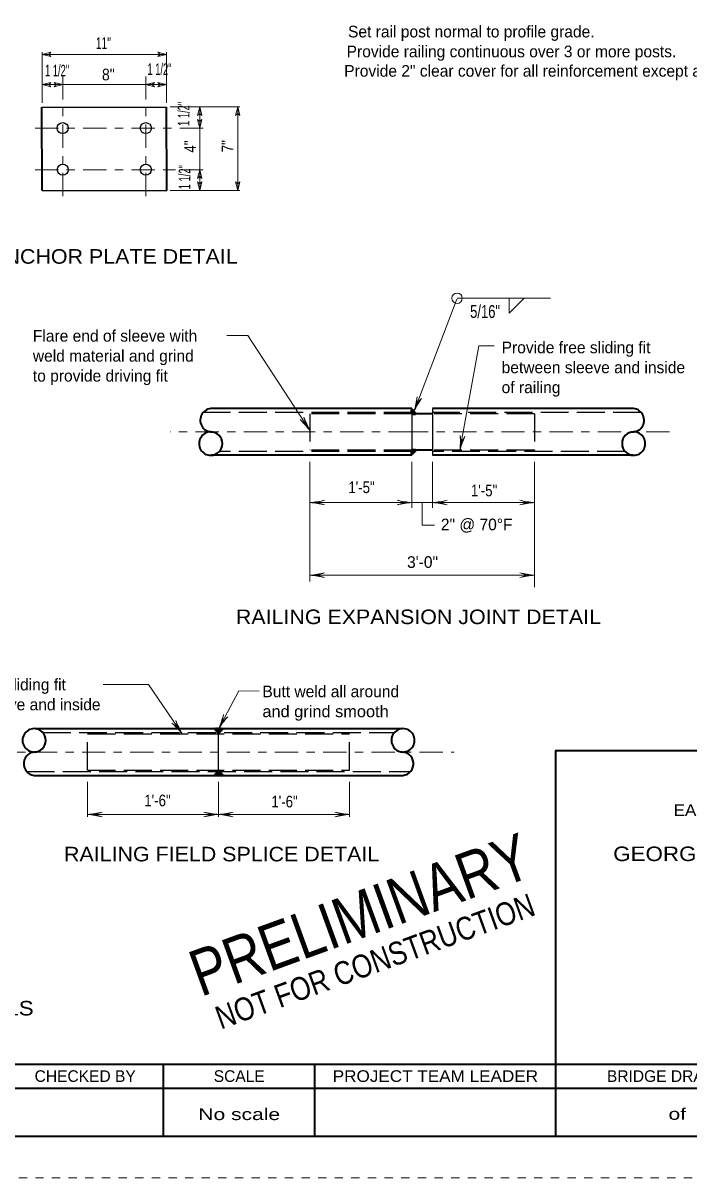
# Model space of a CAD drawing. Extents: x -657 to 937, y 422 to 1509.
# Drawn here: x -635.83 to -627.82, y 1486.58 to 1500.47 of the extents above; entities that cross this region are included whole.
import ezdxf
from ezdxf.enums import TextEntityAlignment as Align

# ---------------------------------------------------------------- set-up
doc = ezdxf.new("R2010")
doc.units = 0
doc.header["$LTSCALE"] = 0.056
for name, pattern in [('DOT_DASHED', [7.7, 5, -1.2, 0.3, -1.2]), ('DOTTED', [1.5, 0.3, -1.2]), ('LONG_DASHED', [7.5, 6, -1.5])]:
    doc.linetypes.add(name, pattern=pattern)
for name, color, linetype, lineweight in [('1', 7, 'Continuous', 35), ('2', 7, 'Continuous', 13), ('3', 7, 'Continuous', 13), ('8', 7, 'Continuous', 35)]:
    doc.layers.add(name, color=color, linetype=linetype, lineweight=lineweight)
doc.layers.add('62', color=7, linetype='Continuous')

msp = doc.modelspace()

# ---------------------------------------------------------------- linework, layer by layer
at = {"layer": '1', "lineweight": 25}
for p, q in [((-635.5988, 1499.45828), (-634.09901, 1499.45828)), ((-635.59755, 1498.45818), (-634.09776, 1498.45818)), ((-631.15068, 1495.83635), (-631.15068, 1495.27385)), ((-630.90062, 1495.83635), (-630.90062, 1495.27385)), ((-633.47427, 1491.42438), (-633.47427, 1491.94))]:
    msp.add_line(p, q, dxfattribs=at)
at = {"layer": '1'}
for p, q in [((-635.59755, 1498.45818), (-635.5988, 1499.45828)), ((-634.09776, 1498.45818), (-634.09901, 1499.45828)), ((-631.15068, 1495.83635), (-633.56786, 1495.83635)), ((-630.90062, 1495.77385), (-631.15068, 1495.77385)), ((-628.48333, 1495.83635), (-630.90062, 1495.83635)), ((-630.90062, 1495.33635), (-631.15068, 1495.33635)), ((-631.15068, 1495.27385), (-633.55943, 1495.27385)), ((-628.49177, 1495.27385), (-630.90062, 1495.27385)), ((-635.68411, 1491.98688), (-631.26432, 1491.98688)), ((-635.69219, 1491.42438), (-631.25625, 1491.42438))]:
    msp.add_line(p, q, dxfattribs=at)
at = {"layer": '1', "linetype": 'LONG_DASHED', "lineweight": 25}
for p, q in [((-631.15068, 1495.78948), (-633.65917, 1495.78948)), ((-628.39208, 1495.78948), (-630.90062, 1495.78948)), ((-629.67547, 1495.77385), (-630.90062, 1495.77385)), ((-629.67547, 1495.77385), (-629.67547, 1495.33635)), ((-631.15068, 1495.32073), (-633.46458, 1495.32073)), ((-631.15068, 1495.33635), (-632.375, 1495.33635)), ((-629.67547, 1495.33635), (-630.90062, 1495.33635)), ((-628.58667, 1495.32073), (-630.90062, 1495.32073)), ((-635.58818, 1491.94), (-631.36026, 1491.94)), ((-635.04927, 1491.48688), (-635.04927, 1491.92438)), ((-635.04927, 1491.92438), (-631.89927, 1491.92438)), ((-631.89927, 1491.48688), (-631.89927, 1491.92438)), ((-635.78276, 1491.47125), (-631.16568, 1491.47125)), ((-635.04927, 1491.48688), (-631.89927, 1491.48688))]:
    msp.add_line(p, q, dxfattribs=at)
at = {"layer": '1', "lineweight": 53}
for p, q in [((-631.15068, 1495.82042), (-631.15068, 1495.77385)), ((-631.15068, 1495.82042), (-631.10411, 1495.77385)), ((-631.15068, 1495.81359), (-631.14385, 1495.81359)), ((-631.15068, 1495.80505), (-631.13531, 1495.80505)), ((-631.15068, 1495.79734), (-631.1276, 1495.79734)), ((-631.15068, 1495.78943), (-631.11969, 1495.78943)), ((-631.15068, 1495.78141), (-631.11167, 1495.78141)), ((-631.15068, 1495.77385), (-631.10411, 1495.77385)), ((-631.14328, 1495.81307), (-631.14328, 1495.77385)), ((-631.1351, 1495.80484), (-631.1351, 1495.77385)), ((-631.12703, 1495.79682), (-631.12703, 1495.77385)), ((-631.11948, 1495.78922), (-631.11948, 1495.77385)), ((-631.11188, 1495.78161), (-631.11188, 1495.77385)), ((-631.15068, 1495.33635), (-631.10411, 1495.33635)), ((-631.15068, 1495.28979), (-631.15068, 1495.33635)), ((-631.15068, 1495.28979), (-631.10411, 1495.33635)), ((-631.15068, 1495.3288), (-631.11167, 1495.3288)), ((-631.15068, 1495.32078), (-631.11969, 1495.32078)), ((-631.15068, 1495.31286), (-631.1276, 1495.31286)), ((-631.14328, 1495.29714), (-631.14328, 1495.33635)), ((-631.1351, 1495.30536), (-631.1351, 1495.33635)), ((-631.12703, 1495.31339), (-631.12703, 1495.33635)), ((-631.11948, 1495.32099), (-631.11948, 1495.33635)), ((-631.11188, 1495.32859), (-631.11188, 1495.33635)), ((-631.15068, 1495.30516), (-631.13531, 1495.30516)), ((-631.15068, 1495.29661), (-631.14385, 1495.29661)), ((-633.47427, 1491.94), (-633.52115, 1491.98688)), ((-633.50646, 1491.98688), (-633.51375, 1491.97953)), ((-633.46891, 1491.94542), (-633.51031, 1491.98688)), ((-633.49365, 1491.98688), (-633.5074, 1491.97313)), ((-633.48234, 1491.98688), (-633.50172, 1491.9675)), ((-633.46328, 1491.95104), (-633.49906, 1491.98688)), ((-633.47146, 1491.98688), (-633.49625, 1491.96203)), ((-633.46078, 1491.98688), (-633.49089, 1491.95672)), ((-633.45766, 1491.95667), (-633.48781, 1491.98688)), ((-633.44938, 1491.98688), (-633.48526, 1491.95104)), ((-633.43776, 1491.98688), (-633.47938, 1491.94521)), ((-633.45219, 1491.96203), (-633.47708, 1491.98688)), ((-633.4274, 1491.98688), (-633.47427, 1491.94)), ((-633.44615, 1491.96813), (-633.4649, 1491.98688)), ((-633.4412, 1491.97302), (-633.455, 1491.98688)), ((-633.43469, 1491.97953), (-633.44208, 1491.98688)), ((-633.47427, 1491.47125), (-633.52115, 1491.42438)), ((-633.50646, 1491.42438), (-633.51375, 1491.43172)), ((-633.46891, 1491.46583), (-633.51031, 1491.42438)), ((-633.49365, 1491.42438), (-633.5074, 1491.43813)), ((-633.48234, 1491.42438), (-633.50172, 1491.44375)), ((-633.46328, 1491.46021), (-633.49906, 1491.42438)), ((-633.47146, 1491.42438), (-633.49625, 1491.44922)), ((-633.46078, 1491.42438), (-633.49089, 1491.45453)), ((-633.45766, 1491.45458), (-633.48781, 1491.42438)), ((-633.44938, 1491.42438), (-633.48526, 1491.46021)), ((-633.43776, 1491.42438), (-633.47938, 1491.46604)), ((-633.45219, 1491.44922), (-633.47708, 1491.42438)), ((-633.4274, 1491.42438), (-633.47427, 1491.47125)), ((-633.44615, 1491.44313), (-633.4649, 1491.42438)), ((-633.4412, 1491.43823), (-633.455, 1491.42438)), ((-633.43469, 1491.43172), (-633.44208, 1491.42438))]:
    msp.add_line(p, q, dxfattribs=at)
at = {"layer": '1', "lineweight": 13}
for p, q in [((-632.375, 1493.7563), (-632.375, 1495.19682)), ((-631.15068, 1494.64042), (-631.15068, 1495.19682)), ((-630.90062, 1494.64042), (-630.90062, 1495.19682)), ((-629.67547, 1493.68969), (-629.67547, 1495.19682)), ((-629.67547, 1493.83224), (-632.375, 1493.83224)), ((-635.04927, 1490.92438), (-635.04927, 1491.34521)), ((-633.47427, 1490.92438), (-633.47427, 1491.34521)), ((-631.89927, 1490.92438), (-631.89927, 1491.34521))]:
    msp.add_line(p, q, dxfattribs=at)
at = {"layer": '1', "linetype": 'DOT_DASHED', "lineweight": 13}
msp.add_line((-636.27646, 1491.70563), (-630.64026, 1491.70563), dxfattribs=at)
at = {"layer": '1', "linetype": 'LONG_DASHED', "lineweight": 25}
msp.add_lwpolyline([(-631.15068, 1495.77385), (-632.375, 1495.77385), (-632.375, 1495.33635)], dxfattribs=at)
at = {"layer": '1', "linetype": 'DOT_DASHED', "lineweight": 13}
msp.add_lwpolyline([(-628.05328, 1495.5551), (-631.15068, 1495.5551), (-634.05781, 1495.5551)], dxfattribs=at)
at = {"layer": '1', "lineweight": 13}
msp.add_lwpolyline([(-629.67547, 1494.70516), (-630.90062, 1494.70516), (-631.15068, 1494.70516), (-632.375, 1494.70516)], dxfattribs=at)
at = {"layer": '1', "lineweight": 25}
for centre in [(-635.34846, 1499.20814), (-634.34916, 1499.20814), (-635.34799, 1498.70822), (-634.34893, 1498.70822)]:
    msp.add_circle(centre, 0.06641, dxfattribs=at)
at = {"layer": '1'}
for centre, radius, start, end in [((-633.55328, 1495.69568), 0.14144, 96.13573, 276.13573), ((-628.49797, 1495.69568), 0.14144, 263.86427, 83.86427), ((-633.56793, 1495.41444), 0.14062, 89.80901, 269.96817), ((-633.56981, 1495.41427), 0.14079, 270.82665, 90.57229), ((-628.48145, 1495.41427), 0.14079, 89.42771, 269.17335), ((-628.48332, 1495.41444), 0.14062, 270.03183, 90.19099), ((-635.69151, 1491.84621), 0.14062, 90.03183, 270.19099), ((-635.69338, 1491.84637), 0.14079, 269.42771, 89.17335), ((-631.2551, 1491.84637), 0.14079, 90.82665, 270.57229), ((-631.25698, 1491.84621), 0.14062, 269.80901, 89.96817), ((-635.67686, 1491.56496), 0.14144, 83.86427, 263.86427), ((-631.27162, 1491.56496), 0.14144, 276.13573, 96.13573)]:
    msp.add_arc(centre, radius, start, end, dxfattribs=at)
at = {"layer": '2'}
for p, q in [((-635.59391, 1499.51177), (-635.59391, 1500.12016)), ((-635.59391, 1500.09344), (-634.09901, 1500.09344)), ((-634.09901, 1499.51177), (-634.09901, 1500.12016)), ((-635.59391, 1499.73125), (-635.3487, 1499.73125)), ((-635.3487, 1499.73125), (-634.34927, 1499.73125)), ((-634.34927, 1499.73125), (-634.09901, 1499.73125)), ((-634.05521, 1499.46391), (-633.21891, 1499.46391)), ((-633.70057, 1499.20818), (-633.70057, 1499.46391)), ((-633.24318, 1498.45818), (-633.24318, 1499.46391)), ((-634.05521, 1498.70828), (-633.99302, 1498.70828)), ((-634.05521, 1498.45818), (-633.21891, 1498.45818)), ((-631.12354, 1495.80349), (-630.60938, 1497.15313)), ((-630.60609, 1497.16167), (-629.48266, 1497.16167)), ((-633.12115, 1496.71391), (-633.37427, 1496.71391)), ((-633.12115, 1496.71391), (-632.375, 1495.57031)), ((-634.31552, 1492.51802), (-634.86406, 1492.51802)), ((-633.91313, 1491.92438), (-634.31552, 1492.51802)), ((-635.00464, 1490.95438), (-635.04927, 1490.95438)), ((-633.47427, 1490.95438), (-635.04927, 1490.95438)), ((-635.00464, 1490.95438), (-635.04927, 1490.95438)), ((-635.00464, 1490.95438), (-635.04927, 1490.95438)), ((-631.89927, 1490.95438), (-633.47427, 1490.95438)), ((-633.42964, 1490.95438), (-633.47427, 1490.95438)), ((-633.42964, 1490.95438), (-633.47427, 1490.95438))]:
    msp.add_line(p, q, dxfattribs=at)
at = {"layer": '2', "linetype": 'DOT_DASHED'}
for p, q in [((-635.34766, 1498.39052), (-635.34901, 1499.83932)), ((-634.3487, 1498.39062), (-634.34943, 1499.83531)), ((-635.6812, 1499.20818), (-633.62125, 1499.20818)), ((-635.6812, 1498.70828), (-633.60516, 1498.70828))]:
    msp.add_line(p, q, dxfattribs=at)
at = {"layer": '2'}
for points in [[(-635.59391, 1500.09344), (-635.48974, 1500.11948), (-635.51578, 1500.09344), (-635.48974, 1500.0674)], [(-634.09901, 1500.09344), (-634.20318, 1500.0674), (-634.17714, 1500.09344), (-634.20318, 1500.11948)], [(-635.59391, 1499.73125), (-635.48974, 1499.75729), (-635.51578, 1499.73125), (-635.48974, 1499.70521)], [(-635.59391, 1499.73125), (-635.48974, 1499.75729), (-635.51578, 1499.73125), (-635.48974, 1499.70521)], [(-635.3487, 1499.73125), (-635.45286, 1499.70521), (-635.42682, 1499.73125), (-635.45286, 1499.75729)], [(-634.34927, 1499.73125), (-634.2451, 1499.75729), (-634.27115, 1499.73125), (-634.2451, 1499.70521)], [(-634.34927, 1499.73125), (-634.2451, 1499.75729), (-634.27115, 1499.73125), (-634.2451, 1499.70521)], [(-634.09901, 1499.73125), (-634.20318, 1499.70521), (-634.17714, 1499.73125), (-634.20318, 1499.75729)], [(-633.70057, 1499.46391), (-633.67453, 1499.35974), (-633.70057, 1499.38578), (-633.72661, 1499.35974)], [(-633.70057, 1499.46391), (-633.67453, 1499.35974), (-633.70057, 1499.38578), (-633.72661, 1499.35974)], [(-633.24318, 1499.46391), (-633.21714, 1499.35974), (-633.24318, 1499.38578), (-633.26922, 1499.35974)], [(-633.70057, 1499.20818), (-633.72661, 1499.31234), (-633.70057, 1499.2863), (-633.67453, 1499.31234)], [(-633.70057, 1498.70828), (-633.67453, 1498.60411), (-633.70057, 1498.63016), (-633.72661, 1498.60411)], [(-633.70057, 1498.45818), (-633.72661, 1498.56234), (-633.70057, 1498.5363), (-633.67453, 1498.56234)], [(-633.24318, 1498.45818), (-633.26922, 1498.56234), (-633.24318, 1498.5363), (-633.21714, 1498.56234)]]:
    msp.add_lwpolyline(points, close=True, dxfattribs=at)
for points in [[(-633.70057, 1498.45818), (-633.70057, 1498.70828), (-633.70057, 1499.20818)], [(-629.98031, 1497.16167), (-629.98031, 1496.98089), (-629.79953, 1497.16167)], [(-630.57198, 1495.33339), (-630.34484, 1496.59078), (-630.16109, 1496.59078)], [(-631.02562, 1494.70516), (-631.02562, 1494.43474), (-630.87818, 1494.43474)], [(-633.47234, 1491.98734), (-633.23083, 1492.4426), (-632.98682, 1492.4374)]]:
    msp.add_lwpolyline(points, dxfattribs=at)
msp.add_circle((-630.60614, 1497.16165), 0.06293, dxfattribs=at)
for centre, radius, start, end in [((-632.24701, 1496.12911), 1.16971, 343.83587, 352.58682), ((-630.06817, 1495.29907), 1.16971, 145.70382, 154.45478), ((-631.74305, 1495.99565), 0.65621, 348.57607, 358.47534), ((-630.53319, 1495.53475), 0.65621, 139.81531, 149.71457), ((-631.81045, 1495.8897), 0.65621, 193.79212, 203.69139), ((-631.34636, 1496.12719), 1.16971, 199.68064, 208.43159), ((-633.29909, 1494.85315), 1.16971, 37.81268, 46.56364), ((-632.89476, 1495.18225), 0.65621, 42.55289, 52.45215), ((-629.44173, 1495.03206), 1.16971, 156.32344, 165.0744), ((-631.73621, 1495.44636), 1.16971, 354.45549, 3.20644), ((-631.2163, 1495.40806), 0.65621, 359.19569, 9.09496), ((-629.94221, 1495.17801), 0.65621, 150.43493, 160.3342), ((-632.47065, 1495.87099), 1.16971, 274.69055, 283.4415), ((-632.47065, 1493.5394), 1.16971, 76.5585, 85.30945), ((-632.41596, 1495.35254), 0.65621, 279.43075, 289.33001), ((-632.41596, 1494.05785), 0.65621, 70.66999, 80.56925), ((-631.10971, 1495.35254), 0.65621, 250.66999, 260.56925), ((-631.10971, 1494.05785), 0.65621, 99.43075, 109.33001), ((-631.05501, 1495.87099), 1.16971, 256.5585, 265.30945), ((-631.05501, 1493.5394), 1.16971, 94.69055, 103.4415), ((-630.99624, 1495.87099), 1.16971, 274.69055, 283.4415), ((-630.99624, 1493.5394), 1.16971, 76.5585, 85.30945), ((-630.94155, 1495.35254), 0.65621, 279.43075, 289.33001), ((-630.94155, 1494.05785), 0.65621, 70.66999, 80.56925), ((-629.63455, 1495.35254), 0.65621, 250.66999, 260.56925), ((-629.57986, 1495.87099), 1.16971, 256.5585, 265.30945), ((-629.57986, 1493.5394), 1.16971, 94.69055, 103.4415), ((-629.63455, 1494.05785), 0.65621, 99.43075, 109.33001), ((-632.47065, 1494.99796), 1.16971, 274.69055, 283.4415), ((-632.47065, 1492.66637), 1.16971, 76.5585, 85.30945), ((-632.41596, 1494.47951), 0.65621, 279.43075, 289.33001), ((-632.41596, 1493.18483), 0.65621, 70.66999, 80.56925), ((-629.63455, 1494.47951), 0.65621, 250.66999, 260.56925), ((-629.57986, 1494.99796), 1.16971, 256.5585, 265.30945), ((-629.63455, 1493.18483), 0.65621, 99.43075, 109.33001), ((-629.57986, 1492.66637), 1.16971, 94.69055, 103.4415), ((-634.54704, 1492.44911), 1.16971, 336.74621, 345.49717), ((-632.4873, 1491.35649), 1.16971, 138.61417, 147.36512), ((-634.06341, 1492.25447), 0.65621, 341.48642, 351.38568), ((-632.91968, 1491.64776), 0.65621, 132.72565, 142.62492), ((-634.42603, 1491.52731), 0.65621, 43.55617, 53.45544), ((-634.82452, 1491.19118), 1.16971, 38.81597, 47.56692), ((-632.89441, 1492.49922), 1.16971, 200.68392, 209.43488), ((-633.35427, 1492.25364), 0.65621, 194.79541, 204.69467), ((-635.14489, 1492.12018), 1.16971, 274.69055, 283.4415), ((-635.14489, 1489.78859), 1.16971, 76.5585, 85.30945), ((-635.0902, 1491.60173), 0.65621, 279.43075, 289.33001), ((-635.0902, 1490.30705), 0.65621, 70.66999, 80.56925), ((-633.43328, 1491.60173), 0.65621, 250.66999, 260.56925), ((-633.37859, 1492.12018), 1.16971, 256.5585, 265.30945), ((-633.43328, 1490.30705), 0.65621, 99.43075, 109.33001), ((-633.37859, 1489.78859), 1.16971, 94.69055, 103.4415), ((-633.56989, 1492.12018), 1.16971, 274.69055, 283.4415), ((-633.56989, 1489.78859), 1.16971, 76.5585, 85.30945), ((-633.5152, 1491.60173), 0.65621, 279.43075, 289.33001), ((-633.5152, 1490.30705), 0.65621, 70.66999, 80.56925), ((-631.85828, 1491.60173), 0.65621, 250.66999, 260.56925), ((-631.80359, 1492.12018), 1.16971, 256.5585, 265.30945), ((-631.85828, 1490.30705), 0.65621, 99.43075, 109.33001), ((-631.80359, 1489.78859), 1.16971, 94.69055, 103.4415)]:
    msp.add_arc(centre, radius, start, end, dxfattribs=at)
at = {"layer": '8'}
for p, q in [((-655.37792, 1487.95349), (-621.87792, 1487.95349)), ((-634.13583, 1487.08432), (-634.13583, 1487.95349)), ((-632.31583, 1487.08432), (-632.31583, 1487.95349)), ((-632.31583, 1487.08432), (-632.31583, 1487.95349)), ((-655.37792, 1487.66349), (-621.87792, 1487.66349)), ((-655.37792, 1487.08432), (-621.87792, 1487.08432))]:
    msp.add_line(p, q, dxfattribs=at)
at = {"layer": '8', "linetype": 'DOTTED', "lineweight": 13}
msp.add_lwpolyline([(-657.37792, 1508.58432), (-621.37792, 1508.58432), (-621.37792, 1486.58432), (-657.37792, 1486.58432)], dxfattribs=at)
at = {"layer": '8'}
msp.add_lwpolyline([(-629.41703, 1487.08432), (-629.41703, 1491.72385), (-621.87792, 1491.72385)], dxfattribs=at)

# ---------------------------------------------------------------- texts
at = {"layer": '2'}
for s, p in [('Set rail post normal to profile grade.', (-631.91766, 1500.29885)), ('Provide railing continuous over 3 or more posts.', (-631.93411, 1500.0599)), ('Provide 2" clear cover for all reinforcement except as otherwise dimensioned.', (-631.96328, 1499.82646)), ('2" @ 70°F', (-630.80094, 1494.37208)), ('3\'-0"', (-631.20792, 1493.91958))]:
    msp.add_text(s, height=0.14, dxfattribs=at).set_placement(p)
for s, height, width, p in [("11''", 0.14, 0.65, (-634.94906, 1500.16052)), ('1 1/2"', 0.14, 0.6, (-635.56172, 1499.83026)), ('8"', 0.14, 0.9, (-634.87672, 1499.78214)), ('1 1/2"', 0.14, 0.6, (-634.32964, 1499.84708)), ('5/16"', 0.156, 0.75, (-630.44911, 1496.92464)), ('1\'-5"', 0.14, 0.85, (-631.91349, 1494.81911)), ('1\'-5"', 0.14, 0.85, (-630.43979, 1494.78036)), ('1\'-6"', 0.14, 0.85, (-634.36719, 1491.05297)), ('1\'-6"', 0.14, 0.85, (-632.83927, 1491.0401)), ('3"', 0.001953, 0.9, (-633.70583, 1490.99198)), ('3"', 0.001953, 0.9, (-633.67203, 1490.9674)), ('3"', 0.001953, 0.9, (-632.13083, 1490.99198)), ('3"', 0.001953, 0.9, (-632.09703, 1490.9674))]:
    msp.add_text(s, height=height, dxfattribs=dict(at, width=width)).set_placement(p)
for s, width, p in [('1 1/2"', 0.6, (-633.82469, 1499.23479)), ('4"', 0.85, (-633.74729, 1498.91432)), ('7"', 0.85, (-633.29661, 1498.91833)), ('1 1/2"', 0.6, (-633.81349, 1498.47281))]:
    msp.add_text(s, height=0.14, rotation=90, dxfattribs=dict(at, width=width)).set_placement(p)
at = {"layer": '2', "width": 1.1}
for s, p in [('ANCHOR PLATE DETAIL', (-633.24474, 1497.5775)), ('RAILING EXPANSION JOINT DETAIL', (-628.87484, 1493.2437)), ('RAILING FIELD SPLICE DETAIL', (-631.54219, 1490.39073))]:
    msp.add_text(s, height=0.175, dxfattribs=at).set_placement(p, align=Align.RIGHT)
at = {"layer": '2', "width": 1.15}
msp.add_text('FOR FIELD SPLICE AND EXPANSION JOINT DETAILS', height=0.175, dxfattribs=at).set_placement((-639.08518, 1488.5376), align=Align.CENTER)
at = {"layer": '3'}
for s, p in [('Flare end of sleeve with', (-635.70776, 1496.6401)), ('Provide free sliding fit', (-630.07005, 1496.50099)), ('weld material and grind', (-635.70776, 1496.4001)), ('to provide driving fit', (-635.70776, 1496.1601)), ('between sleeve and inside', (-630.07005, 1496.26099)), ('of railing', (-630.07005, 1496.02099)), ('Provide free sliding fit', (-637.1001, 1492.44672)), ('Butt weld all around', (-632.94708, 1492.36464)), ('between sleeve and inside', (-637.1001, 1492.20672))]:
    msp.add_text(s, height=0.14, dxfattribs=at).set_placement(p)
at = {"layer": '3', "width": 1.05}
msp.add_text('and grind smooth', height=0.14, dxfattribs=at).set_placement((-632.94708, 1492.12464))
at = {"layer": '62', "width": 0.85}
for s, height, p in [('PRELIMINARY', 0.5553, (-633.68813, 1488.75859)), ('NOT FOR CONSTRUCTION', 0.2774, (-633.44672, 1488.36703))]:
    msp.add_text(s, height=height, rotation=20, dxfattribs=at).set_placement(p)
at = {"layer": '8'}
for s, height, width, p in [('EASTERN FEDERAL LANDS HIGHWAY DIVISION', 0.14, 1.1, (-625.64018, 1490.93667)), ('   GEORGE WASHINGTON  MEMORIAL PARKWAY  ', 0.175, 1.15, (-625.70823, 1490.39396)), ('PROJECT TEAM LEADER', 0.1399, 1.1, (-630.86646, 1487.73859)), ('  No scale   ', 0.14, 1.35, (-633.19076, 1487.27979)), ('    of    ', 0.14, 1.35, (-627.95763, 1487.28318))]:
    msp.add_text(s, height=height, dxfattribs=dict(at, width=width)).set_placement(p, align=Align.CENTER)
for s, p in [('CHECKED BY', (-635.07818, 1487.73859)), ('SCALE', (-633.22583, 1487.73859)), ('BRIDGE DRAWING', (-627.96727, 1487.73859))]:
    msp.add_text(s, height=0.1399, dxfattribs=at).set_placement(p, align=Align.CENTER)

doc.saveas('drawing.dxf')
